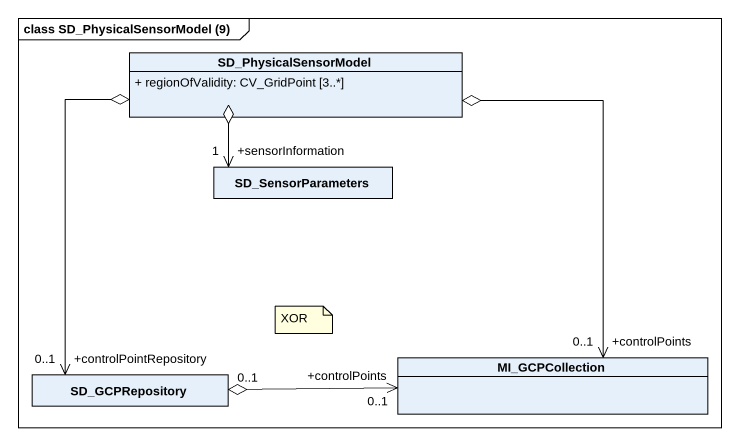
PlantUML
@startuml
mainframe class SD_PhysicalSensorModel (9)
hide circle
hide empty members
skinparam classAttributeIconSize 0
class SD_PhysicalSensorModel {
  + regionOfValidity: CV_GridPoint [3..*]
}
class SD_SensorParameters
class MI_GCPCollection
class SD_GCPRepository
SD_SensorParameters "+sensorInformation\n1" <-up-o SD_PhysicalSensorModel
MI_GCPCollection "+controlPoints\n0..1" <-up-o SD_PhysicalSensorModel
MI_GCPCollection "+controlPoints\n0..1" <-left-o "0..1" SD_GCPRepository
SD_GCPRepository "+controlPointRepository\n0..1" <-up-o SD_PhysicalSensorModel
note as N1
  XOR
end note
@enduml
